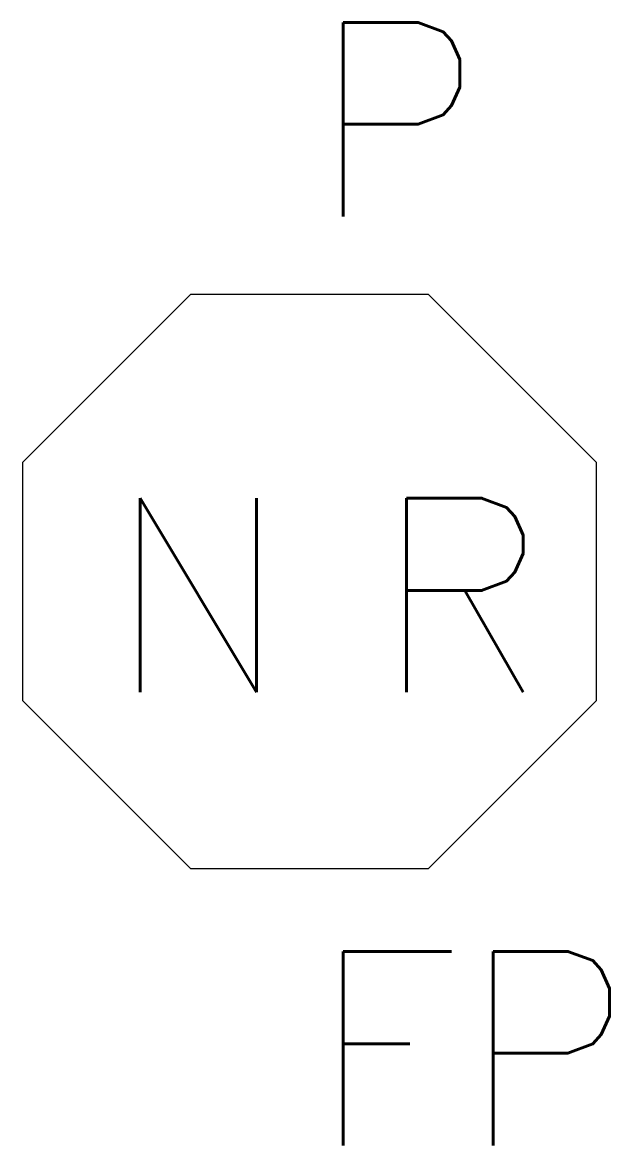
# Model space of a CAD drawing. Extents: x -0.111 to 0.116, y -0.218 to 0.216.
import ezdxf

# ---------------------------------------------------------------- set-up
doc = ezdxf.new("R2010")
doc.units = 0
doc.header["$MEASUREMENT"] = 0
doc.layers.add('ILUMINACAO', color=1, linetype='CONTINUOUS')
doc.styles.add('ROMANS', font='ROMANS.SHX', dxfattribs={"height": 1.5})

msp = doc.modelspace()

# ---------------------------------------------------------------- linework, layer by layer
at = {"layer": 'ILUMINACAO'}
msp.add_lwpolyline([(-0.04589, 0.11087), (-0.11083, 0.04593), (-0.11083, -0.04592), (-0.04589, -0.11086), (0.04595, -0.11086), (0.1109, -0.04592), (0.1109, 0.04593), (0.04595, 0.11087)], close=True, dxfattribs=at)

# ---------------------------------------------------------------- texts
at = {"layer": 'ILUMINACAO', "style": 'ROMANS'}
for tag, p, s, flags in [('P', (0.00016, 0.14098), '100.0', 13), ('N', (-0.07826, -0.04277), '', 4), ('R', (0.02465, -0.04277), '', 4), ('FP', (0.00016, -0.21787), '1.0', 13)]:
    msp.add_attdef(tag, p, s, height=0.075, dxfattribs=dict(at, flags=flags))

doc.saveas('drawing.dxf')
